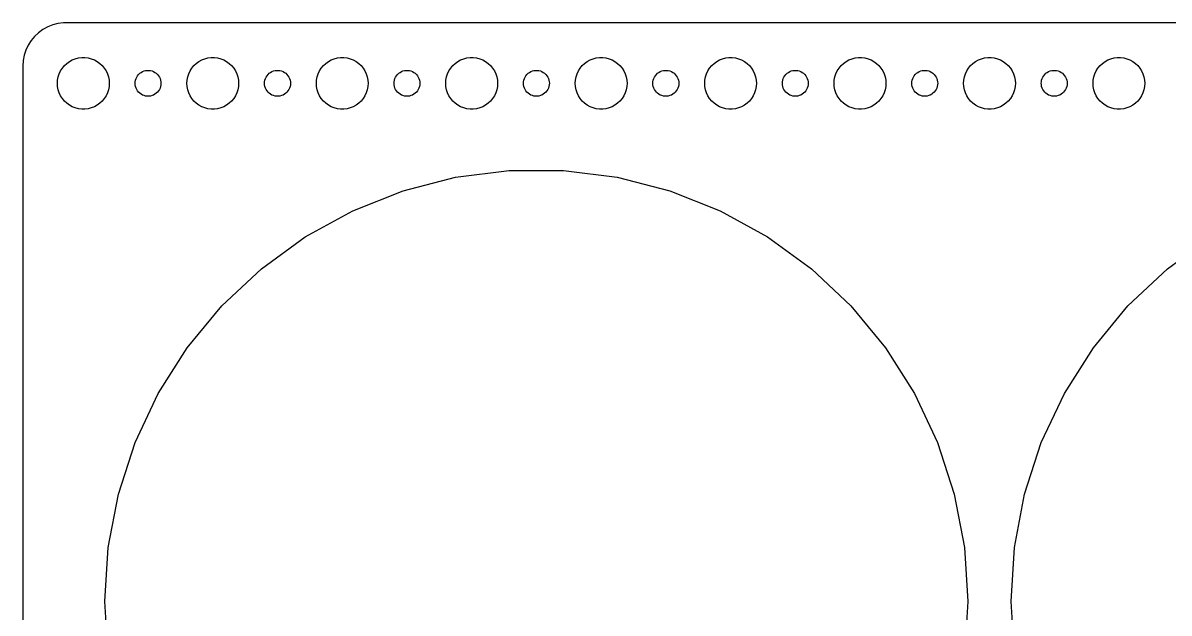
# Model space of a CAD drawing. Header units: metres. Extents: x -270 to 270, y -67 to 67.
# Drawn here: x -269.5 to -136.7, y -1.3 to 67 of the extents above; entities that cross this region are included whole.
import ezdxf

# ---------------------------------------------------------------- set-up
doc = ezdxf.new("R2010")
doc.units = ezdxf.units.M

msp = doc.modelspace()

# ---------------------------------------------------------------- linework, layer by layer
for p, q in [((-266.629, 66.5241), (-267.179, 66.2216)), ((-266.045, 66.7553), (-266.629, 66.5241)), ((-265.437, 66.9114), (-266.045, 66.7553)), ((-264.814, 66.9901), (-265.437, 66.9114)), ((264.814, 66.9901), (-264.814, 66.9901)), ((-268.145, 65.4227), (-268.545, 64.9389)), ((-267.687, 65.8526), (-268.145, 65.4227)), ((-267.179, 66.2216), (-267.687, 65.8526)), ((-269.149, 63.8406), (-269.343, 63.2434)), ((-268.882, 64.4088), (-269.149, 63.8406)), ((-268.545, 64.9389), (-268.882, 64.4088)), ((-269.461, 62.6267), (-269.5, 62)), ((-269.343, 63.2434), (-269.461, 62.6267)), ((-264.412, 62.3115), (-264.107, 62.533)), ((-264.107, 62.533), (-263.777, 62.7145)), ((-263.777, 62.7145), (-263.427, 62.8532)), ((-263.427, 62.8532), (-263.062, 62.9469)), ((-263.062, 62.9469), (-262.688, 62.9941)), ((-262.688, 62.9941), (-262.312, 62.9941)), ((-262.312, 62.9941), (-261.938, 62.9469)), ((-261.938, 62.9469), (-261.573, 62.8532)), ((-261.573, 62.8532), (-261.223, 62.7145)), ((-261.223, 62.7145), (-260.893, 62.533)), ((-260.893, 62.533), (-260.588, 62.3115)), ((-249.412, 62.3115), (-249.107, 62.533)), ((-249.107, 62.533), (-248.777, 62.7145)), ((-248.777, 62.7145), (-248.427, 62.8532)), ((-248.427, 62.8532), (-248.062, 62.9469)), ((-248.062, 62.9469), (-247.688, 62.9941)), ((-247.688, 62.9941), (-247.312, 62.9941)), ((-247.312, 62.9941), (-246.938, 62.9469)), ((-246.938, 62.9469), (-246.573, 62.8532)), ((-246.573, 62.8532), (-246.223, 62.7145)), ((-246.223, 62.7145), (-245.893, 62.533)), ((-245.893, 62.533), (-245.588, 62.3115)), ((-234.412, 62.3115), (-234.107, 62.533)), ((-234.107, 62.533), (-233.777, 62.7145)), ((-233.777, 62.7145), (-233.427, 62.8532)), ((-233.427, 62.8532), (-233.062, 62.9469)), ((-233.062, 62.9469), (-232.688, 62.9941)), ((-232.688, 62.9941), (-232.312, 62.9941)), ((-232.312, 62.9941), (-231.938, 62.9469)), ((-231.938, 62.9469), (-231.573, 62.8532)), ((-231.573, 62.8532), (-231.223, 62.7145)), ((-231.223, 62.7145), (-230.893, 62.533)), ((-230.893, 62.533), (-230.588, 62.3115)), ((-219.412, 62.3115), (-219.107, 62.533)), ((-219.107, 62.533), (-218.777, 62.7145)), ((-218.777, 62.7145), (-218.427, 62.8532)), ((-218.427, 62.8532), (-218.062, 62.9469)), ((-218.062, 62.9469), (-217.688, 62.9941)), ((-217.688, 62.9941), (-217.312, 62.9941)), ((-217.312, 62.9941), (-216.938, 62.9469)), ((-216.938, 62.9469), (-216.573, 62.8532)), ((-216.573, 62.8532), (-216.223, 62.7145)), ((-216.223, 62.7145), (-215.893, 62.533)), ((-215.893, 62.533), (-215.588, 62.3115)), ((-204.412, 62.3115), (-204.107, 62.533)), ((-204.107, 62.533), (-203.777, 62.7145)), ((-203.777, 62.7145), (-203.427, 62.8532)), ((-203.427, 62.8532), (-203.062, 62.9469)), ((-203.062, 62.9469), (-202.688, 62.9941)), ((-202.688, 62.9941), (-202.312, 62.9941)), ((-202.312, 62.9941), (-201.938, 62.9469)), ((-201.938, 62.9469), (-201.573, 62.8532)), ((-201.573, 62.8532), (-201.223, 62.7145)), ((-201.223, 62.7145), (-200.893, 62.533)), ((-200.893, 62.533), (-200.588, 62.3115)), ((-189.412, 62.3115), (-189.107, 62.533)), ((-189.107, 62.533), (-188.777, 62.7145)), ((-188.777, 62.7145), (-188.427, 62.8532)), ((-188.427, 62.8532), (-188.062, 62.9469)), ((-188.062, 62.9469), (-187.688, 62.9941)), ((-187.688, 62.9941), (-187.312, 62.9941)), ((-187.312, 62.9941), (-186.938, 62.9469)), ((-186.938, 62.9469), (-186.573, 62.8532)), ((-186.573, 62.8532), (-186.223, 62.7145)), ((-186.223, 62.7145), (-185.893, 62.533)), ((-185.893, 62.533), (-185.588, 62.3115)), ((-174.412, 62.3115), (-174.107, 62.533)), ((-174.107, 62.533), (-173.777, 62.7145)), ((-173.777, 62.7145), (-173.427, 62.8532)), ((-173.427, 62.8532), (-173.062, 62.9469)), ((-173.062, 62.9469), (-172.688, 62.9941)), ((-172.688, 62.9941), (-172.312, 62.9941)), ((-172.312, 62.9941), (-171.938, 62.9469)), ((-171.938, 62.9469), (-171.573, 62.8532)), ((-171.573, 62.8532), (-171.223, 62.7145)), ((-171.223, 62.7145), (-170.893, 62.533)), ((-170.893, 62.533), (-170.588, 62.3115)), ((-159.412, 62.3115), (-159.107, 62.533)), ((-159.107, 62.533), (-158.777, 62.7145)), ((-158.777, 62.7145), (-158.427, 62.8532)), ((-158.427, 62.8532), (-158.062, 62.9469)), ((-158.062, 62.9469), (-157.688, 62.9941)), ((-157.688, 62.9941), (-157.312, 62.9941)), ((-157.312, 62.9941), (-156.938, 62.9469)), ((-156.938, 62.9469), (-156.573, 62.8532)), ((-156.573, 62.8532), (-156.223, 62.7145)), ((-156.223, 62.7145), (-155.893, 62.533)), ((-155.893, 62.533), (-155.588, 62.3115)), ((-144.412, 62.3115), (-144.107, 62.533)), ((-144.107, 62.533), (-143.777, 62.7145)), ((-143.777, 62.7145), (-143.427, 62.8532)), ((-143.427, 62.8532), (-143.062, 62.9469)), ((-143.062, 62.9469), (-142.688, 62.9941)), ((-142.688, 62.9941), (-142.312, 62.9941)), ((-142.312, 62.9941), (-141.938, 62.9469)), ((-141.938, 62.9469), (-141.573, 62.8532)), ((-141.573, 62.8532), (-141.223, 62.7145)), ((-141.223, 62.7145), (-140.893, 62.533)), ((-140.893, 62.533), (-140.588, 62.3115)), ((-269.5, 62), (-269.5, -62)), ((-265.406, 60.7461), (-265.289, 61.1044)), ((-265.289, 61.1044), (-265.129, 61.4453)), ((-265.129, 61.4453), (-264.927, 61.7634)), ((-264.927, 61.7634), (-264.687, 62.0536)), ((-264.687, 62.0536), (-264.412, 62.3115)), ((-260.588, 62.3115), (-260.313, 62.0536)), ((-260.313, 62.0536), (-260.073, 61.7634)), ((-260.073, 61.7634), (-259.871, 61.4453)), ((-259.871, 61.4453), (-259.711, 61.1044)), ((-259.711, 61.1044), (-259.594, 60.7461)), ((-256.093, 61.0268), (-255.956, 61.1558)), ((-255.956, 61.1558), (-255.804, 61.2665)), ((-255.804, 61.2665), (-255.639, 61.3572)), ((-255.639, 61.3572), (-255.464, 61.4266)), ((-255.464, 61.4266), (-255.281, 61.4734)), ((-255.281, 61.4734), (-255.094, 61.497)), ((-255.094, 61.497), (-254.906, 61.497)), ((-254.906, 61.497), (-254.719, 61.4734)), ((-254.719, 61.4734), (-254.536, 61.4266)), ((-254.536, 61.4266), (-254.361, 61.3572)), ((-254.361, 61.3572), (-254.196, 61.2665)), ((-254.196, 61.2665), (-254.044, 61.1558)), ((-254.044, 61.1558), (-253.907, 61.0268)), ((-250.406, 60.7461), (-250.289, 61.1044)), ((-250.289, 61.1044), (-250.129, 61.4453)), ((-250.129, 61.4453), (-249.927, 61.7634)), ((-249.927, 61.7634), (-249.687, 62.0536)), ((-249.687, 62.0536), (-249.412, 62.3115)), ((-245.588, 62.3115), (-245.313, 62.0536)), ((-245.313, 62.0536), (-245.073, 61.7634)), ((-245.073, 61.7634), (-244.871, 61.4453)), ((-244.871, 61.4453), (-244.711, 61.1044)), ((-244.711, 61.1044), (-244.594, 60.7461)), ((-241.093, 61.0268), (-240.956, 61.1558)), ((-240.956, 61.1558), (-240.804, 61.2665)), ((-240.804, 61.2665), (-240.639, 61.3572)), ((-240.639, 61.3572), (-240.464, 61.4266)), ((-240.464, 61.4266), (-240.281, 61.4734)), ((-240.281, 61.4734), (-240.094, 61.497)), ((-240.094, 61.497), (-239.906, 61.497)), ((-239.906, 61.497), (-239.719, 61.4734)), ((-239.719, 61.4734), (-239.536, 61.4266)), ((-239.536, 61.4266), (-239.361, 61.3572)), ((-239.361, 61.3572), (-239.196, 61.2665)), ((-239.196, 61.2665), (-239.044, 61.1558)), ((-239.044, 61.1558), (-238.907, 61.0268)), ((-235.406, 60.7461), (-235.289, 61.1044)), ((-235.289, 61.1044), (-235.129, 61.4453)), ((-235.129, 61.4453), (-234.927, 61.7634)), ((-234.927, 61.7634), (-234.687, 62.0536)), ((-234.687, 62.0536), (-234.412, 62.3115)), ((-230.588, 62.3115), (-230.313, 62.0536)), ((-230.313, 62.0536), (-230.073, 61.7634)), ((-230.073, 61.7634), (-229.871, 61.4453)), ((-229.871, 61.4453), (-229.711, 61.1044)), ((-229.711, 61.1044), (-229.594, 60.7461)), ((-226.093, 61.0268), (-225.956, 61.1558)), ((-225.956, 61.1558), (-225.804, 61.2665)), ((-225.804, 61.2665), (-225.639, 61.3572)), ((-225.639, 61.3572), (-225.464, 61.4266)), ((-225.464, 61.4266), (-225.281, 61.4734)), ((-225.281, 61.4734), (-225.094, 61.497)), ((-225.094, 61.497), (-224.906, 61.497)), ((-224.906, 61.497), (-224.719, 61.4734)), ((-224.719, 61.4734), (-224.536, 61.4266)), ((-224.536, 61.4266), (-224.361, 61.3572)), ((-224.361, 61.3572), (-224.196, 61.2665)), ((-224.196, 61.2665), (-224.044, 61.1558)), ((-224.044, 61.1558), (-223.907, 61.0268)), ((-220.406, 60.7461), (-220.289, 61.1044)), ((-220.289, 61.1044), (-220.129, 61.4453)), ((-220.129, 61.4453), (-219.927, 61.7634)), ((-219.927, 61.7634), (-219.687, 62.0536)), ((-219.687, 62.0536), (-219.412, 62.3115)), ((-215.588, 62.3115), (-215.313, 62.0536)), ((-215.313, 62.0536), (-215.073, 61.7634)), ((-215.073, 61.7634), (-214.871, 61.4453)), ((-214.871, 61.4453), (-214.711, 61.1044)), ((-214.711, 61.1044), (-214.594, 60.7461)), ((-211.093, 61.0268), (-210.956, 61.1558)), ((-210.956, 61.1558), (-210.804, 61.2665)), ((-210.804, 61.2665), (-210.639, 61.3572)), ((-210.639, 61.3572), (-210.464, 61.4266)), ((-210.464, 61.4266), (-210.281, 61.4734)), ((-210.281, 61.4734), (-210.094, 61.497)), ((-210.094, 61.497), (-209.906, 61.497)), ((-209.906, 61.497), (-209.719, 61.4734)), ((-209.719, 61.4734), (-209.536, 61.4266)), ((-209.536, 61.4266), (-209.361, 61.3572)), ((-209.361, 61.3572), (-209.196, 61.2665)), ((-209.196, 61.2665), (-209.044, 61.1558)), ((-209.044, 61.1558), (-208.907, 61.0268)), ((-205.406, 60.7461), (-205.289, 61.1044)), ((-205.289, 61.1044), (-205.129, 61.4453)), ((-205.129, 61.4453), (-204.927, 61.7634)), ((-204.927, 61.7634), (-204.687, 62.0536)), ((-204.687, 62.0536), (-204.412, 62.3115)), ((-200.588, 62.3115), (-200.313, 62.0536)), ((-200.313, 62.0536), (-200.073, 61.7634)), ((-200.073, 61.7634), (-199.871, 61.4453)), ((-199.871, 61.4453), (-199.711, 61.1044)), ((-199.711, 61.1044), (-199.594, 60.7461)), ((-196.093, 61.0268), (-195.956, 61.1558)), ((-195.956, 61.1558), (-195.804, 61.2665)), ((-195.804, 61.2665), (-195.639, 61.3572)), ((-195.639, 61.3572), (-195.464, 61.4266)), ((-195.464, 61.4266), (-195.281, 61.4734)), ((-195.281, 61.4734), (-195.094, 61.497)), ((-195.094, 61.497), (-194.906, 61.497)), ((-194.906, 61.497), (-194.719, 61.4734)), ((-194.719, 61.4734), (-194.536, 61.4266)), ((-194.536, 61.4266), (-194.361, 61.3572)), ((-194.361, 61.3572), (-194.196, 61.2665)), ((-194.196, 61.2665), (-194.044, 61.1558)), ((-194.044, 61.1558), (-193.907, 61.0268)), ((-190.406, 60.7461), (-190.289, 61.1044)), ((-190.289, 61.1044), (-190.129, 61.4453)), ((-190.129, 61.4453), (-189.927, 61.7634)), ((-189.927, 61.7634), (-189.687, 62.0536)), ((-189.687, 62.0536), (-189.412, 62.3115)), ((-185.588, 62.3115), (-185.313, 62.0536)), ((-185.313, 62.0536), (-185.073, 61.7634)), ((-185.073, 61.7634), (-184.871, 61.4453)), ((-184.871, 61.4453), (-184.711, 61.1044)), ((-184.711, 61.1044), (-184.594, 60.7461)), ((-181.093, 61.0268), (-180.956, 61.1558)), ((-180.956, 61.1558), (-180.804, 61.2665)), ((-180.804, 61.2665), (-180.639, 61.3572)), ((-180.639, 61.3572), (-180.464, 61.4266)), ((-180.464, 61.4266), (-180.281, 61.4734)), ((-180.281, 61.4734), (-180.094, 61.497)), ((-180.094, 61.497), (-179.906, 61.497)), ((-179.906, 61.497), (-179.719, 61.4734)), ((-179.719, 61.4734), (-179.536, 61.4266)), ((-179.536, 61.4266), (-179.361, 61.3572)), ((-179.361, 61.3572), (-179.196, 61.2665)), ((-179.196, 61.2665), (-179.044, 61.1558)), ((-179.044, 61.1558), (-178.907, 61.0268)), ((-175.406, 60.7461), (-175.289, 61.1044)), ((-175.289, 61.1044), (-175.129, 61.4453)), ((-175.129, 61.4453), (-174.927, 61.7634)), ((-174.927, 61.7634), (-174.687, 62.0536)), ((-174.687, 62.0536), (-174.412, 62.3115)), ((-170.588, 62.3115), (-170.313, 62.0536)), ((-170.313, 62.0536), (-170.073, 61.7634)), ((-170.073, 61.7634), (-169.871, 61.4453)), ((-169.871, 61.4453), (-169.711, 61.1044)), ((-169.711, 61.1044), (-169.594, 60.7461)), ((-166.093, 61.0268), (-165.956, 61.1558)), ((-165.956, 61.1558), (-165.804, 61.2665)), ((-165.804, 61.2665), (-165.639, 61.3572)), ((-165.639, 61.3572), (-165.464, 61.4266)), ((-165.464, 61.4266), (-165.281, 61.4734)), ((-165.281, 61.4734), (-165.094, 61.497)), ((-165.094, 61.497), (-164.906, 61.497)), ((-164.906, 61.497), (-164.719, 61.4734)), ((-164.719, 61.4734), (-164.536, 61.4266)), ((-164.536, 61.4266), (-164.361, 61.3572)), ((-164.361, 61.3572), (-164.196, 61.2665)), ((-164.196, 61.2665), (-164.044, 61.1558)), ((-164.044, 61.1558), (-163.907, 61.0268)), ((-160.406, 60.7461), (-160.289, 61.1044)), ((-160.289, 61.1044), (-160.129, 61.4453)), ((-160.129, 61.4453), (-159.927, 61.7634)), ((-159.927, 61.7634), (-159.687, 62.0536)), ((-159.687, 62.0536), (-159.412, 62.3115)), ((-155.588, 62.3115), (-155.313, 62.0536)), ((-155.313, 62.0536), (-155.073, 61.7634)), ((-155.073, 61.7634), (-154.871, 61.4453)), ((-154.871, 61.4453), (-154.711, 61.1044)), ((-154.711, 61.1044), (-154.594, 60.7461)), ((-151.093, 61.0268), (-150.956, 61.1558)), ((-150.956, 61.1558), (-150.804, 61.2665)), ((-150.804, 61.2665), (-150.639, 61.3572)), ((-150.639, 61.3572), (-150.464, 61.4266)), ((-150.464, 61.4266), (-150.281, 61.4734)), ((-150.281, 61.4734), (-150.094, 61.497)), ((-150.094, 61.497), (-149.906, 61.497)), ((-149.906, 61.497), (-149.719, 61.4734)), ((-149.719, 61.4734), (-149.536, 61.4266)), ((-149.536, 61.4266), (-149.361, 61.3572)), ((-149.361, 61.3572), (-149.196, 61.2665)), ((-149.196, 61.2665), (-149.044, 61.1558)), ((-149.044, 61.1558), (-148.907, 61.0268)), ((-145.406, 60.7461), (-145.289, 61.1044)), ((-145.289, 61.1044), (-145.129, 61.4453)), ((-145.129, 61.4453), (-144.927, 61.7634)), ((-144.927, 61.7634), (-144.687, 62.0536)), ((-144.687, 62.0536), (-144.412, 62.3115)), ((-140.588, 62.3115), (-140.313, 62.0536)), ((-140.313, 62.0536), (-140.073, 61.7634)), ((-140.073, 61.7634), (-139.871, 61.4453)), ((-139.871, 61.4453), (-139.711, 61.1044)), ((-139.711, 61.1044), (-139.594, 60.7461)), ((-265.5, 60), (-265.476, 60.376)), ((-265.476, 59.624), (-265.5, 60)), ((-265.476, 60.376), (-265.406, 60.7461)), ((-259.594, 60.7461), (-259.524, 60.376)), ((-259.524, 60.376), (-259.5, 60)), ((-259.5, 60), (-259.524, 59.624)), ((-256.5, 60), (-256.488, 60.188)), ((-256.488, 59.812), (-256.5, 60)), ((-256.488, 60.188), (-256.453, 60.373)), ((-256.453, 59.627), (-256.488, 59.812)), ((-256.453, 60.373), (-256.395, 60.5522)), ((-256.395, 60.5522), (-256.314, 60.7226)), ((-256.314, 60.7226), (-256.214, 60.8817)), ((-256.214, 60.8817), (-256.093, 61.0268)), ((-253.907, 61.0268), (-253.786, 60.8817)), ((-253.786, 60.8817), (-253.686, 60.7226)), ((-253.686, 60.7226), (-253.605, 60.5522)), ((-253.605, 60.5522), (-253.547, 60.373)), ((-253.547, 60.373), (-253.512, 60.188)), ((-253.512, 59.812), (-253.547, 59.627)), ((-253.512, 60.188), (-253.5, 60)), ((-253.5, 60), (-253.512, 59.812)), ((-250.5, 60), (-250.476, 60.376)), ((-250.476, 59.624), (-250.5, 60)), ((-250.476, 60.376), (-250.406, 60.7461)), ((-244.594, 60.7461), (-244.524, 60.376)), ((-244.524, 60.376), (-244.5, 60)), ((-244.5, 60), (-244.524, 59.624)), ((-241.5, 60), (-241.488, 60.188)), ((-241.488, 59.812), (-241.5, 60)), ((-241.488, 60.188), (-241.453, 60.373)), ((-241.453, 59.627), (-241.488, 59.812)), ((-241.453, 60.373), (-241.395, 60.5522)), ((-241.395, 60.5522), (-241.314, 60.7226)), ((-241.314, 60.7226), (-241.214, 60.8817)), ((-241.214, 60.8817), (-241.093, 61.0268)), ((-238.907, 61.0268), (-238.786, 60.8817)), ((-238.786, 60.8817), (-238.686, 60.7226)), ((-238.686, 60.7226), (-238.605, 60.5522)), ((-238.605, 60.5522), (-238.547, 60.373)), ((-238.547, 60.373), (-238.512, 60.188)), ((-238.512, 59.812), (-238.547, 59.627)), ((-238.512, 60.188), (-238.5, 60)), ((-238.5, 60), (-238.512, 59.812)), ((-235.5, 60), (-235.476, 60.376)), ((-235.476, 59.624), (-235.5, 60)), ((-235.476, 60.376), (-235.406, 60.7461)), ((-229.594, 60.7461), (-229.524, 60.376)), ((-229.524, 60.376), (-229.5, 60)), ((-229.5, 60), (-229.524, 59.624)), ((-226.5, 60), (-226.488, 60.188)), ((-226.488, 59.812), (-226.5, 60)), ((-226.488, 60.188), (-226.453, 60.373)), ((-226.453, 59.627), (-226.488, 59.812)), ((-226.453, 60.373), (-226.395, 60.5522)), ((-226.395, 60.5522), (-226.314, 60.7226)), ((-226.314, 60.7226), (-226.214, 60.8817)), ((-226.214, 60.8817), (-226.093, 61.0268)), ((-223.907, 61.0268), (-223.786, 60.8817)), ((-223.786, 60.8817), (-223.686, 60.7226)), ((-223.686, 60.7226), (-223.605, 60.5522)), ((-223.605, 60.5522), (-223.547, 60.373)), ((-223.547, 60.373), (-223.512, 60.188)), ((-223.512, 59.812), (-223.547, 59.627)), ((-223.512, 60.188), (-223.5, 60)), ((-223.5, 60), (-223.512, 59.812)), ((-220.5, 60), (-220.476, 60.376)), ((-220.476, 59.624), (-220.5, 60)), ((-220.476, 60.376), (-220.406, 60.7461)), ((-214.594, 60.7461), (-214.524, 60.376)), ((-214.524, 60.376), (-214.5, 60)), ((-214.5, 60), (-214.524, 59.624)), ((-211.5, 60), (-211.488, 60.188)), ((-211.488, 59.812), (-211.5, 60)), ((-211.488, 60.188), (-211.453, 60.373)), ((-211.453, 59.627), (-211.488, 59.812)), ((-211.453, 60.373), (-211.395, 60.5522)), ((-211.395, 60.5522), (-211.314, 60.7226)), ((-211.314, 60.7226), (-211.214, 60.8817)), ((-211.214, 60.8817), (-211.093, 61.0268)), ((-208.907, 61.0268), (-208.786, 60.8817)), ((-208.786, 60.8817), (-208.686, 60.7226)), ((-208.686, 60.7226), (-208.605, 60.5522)), ((-208.605, 60.5522), (-208.547, 60.373)), ((-208.547, 60.373), (-208.512, 60.188)), ((-208.512, 59.812), (-208.547, 59.627)), ((-208.512, 60.188), (-208.5, 60)), ((-208.5, 60), (-208.512, 59.812)), ((-205.5, 60), (-205.476, 60.376)), ((-205.476, 59.624), (-205.5, 60)), ((-205.476, 60.376), (-205.406, 60.7461)), ((-199.594, 60.7461), (-199.524, 60.376)), ((-199.524, 60.376), (-199.5, 60)), ((-199.5, 60), (-199.524, 59.624)), ((-196.5, 60), (-196.488, 60.188)), ((-196.488, 59.812), (-196.5, 60)), ((-196.488, 60.188), (-196.453, 60.373)), ((-196.453, 59.627), (-196.488, 59.812)), ((-196.453, 60.373), (-196.395, 60.5522)), ((-196.395, 60.5522), (-196.314, 60.7226)), ((-196.314, 60.7226), (-196.214, 60.8817)), ((-196.214, 60.8817), (-196.093, 61.0268)), ((-193.907, 61.0268), (-193.786, 60.8817)), ((-193.786, 60.8817), (-193.686, 60.7226)), ((-193.686, 60.7226), (-193.605, 60.5522)), ((-193.605, 60.5522), (-193.547, 60.373)), ((-193.547, 60.373), (-193.512, 60.188)), ((-193.512, 59.812), (-193.547, 59.627)), ((-193.512, 60.188), (-193.5, 60)), ((-193.5, 60), (-193.512, 59.812)), ((-190.5, 60), (-190.476, 60.376)), ((-190.476, 59.624), (-190.5, 60)), ((-190.476, 60.376), (-190.406, 60.7461)), ((-184.594, 60.7461), (-184.524, 60.376)), ((-184.524, 60.376), (-184.5, 60)), ((-184.5, 60), (-184.524, 59.624)), ((-181.5, 60), (-181.488, 60.188)), ((-181.488, 59.812), (-181.5, 60)), ((-181.488, 60.188), (-181.453, 60.373)), ((-181.453, 59.627), (-181.488, 59.812)), ((-181.453, 60.373), (-181.395, 60.5522)), ((-181.395, 60.5522), (-181.314, 60.7226)), ((-181.314, 60.7226), (-181.214, 60.8817)), ((-181.214, 60.8817), (-181.093, 61.0268)), ((-178.907, 61.0268), (-178.786, 60.8817)), ((-178.786, 60.8817), (-178.686, 60.7226)), ((-178.686, 60.7226), (-178.605, 60.5522)), ((-178.605, 60.5522), (-178.547, 60.373)), ((-178.547, 60.373), (-178.512, 60.188)), ((-178.512, 59.812), (-178.547, 59.627)), ((-178.512, 60.188), (-178.5, 60)), ((-178.5, 60), (-178.512, 59.812)), ((-175.5, 60), (-175.476, 60.376)), ((-175.476, 59.624), (-175.5, 60)), ((-175.476, 60.376), (-175.406, 60.7461)), ((-169.594, 60.7461), (-169.524, 60.376)), ((-169.524, 60.376), (-169.5, 60)), ((-169.5, 60), (-169.524, 59.624)), ((-166.5, 60), (-166.488, 60.188)), ((-166.488, 59.812), (-166.5, 60)), ((-166.488, 60.188), (-166.453, 60.373)), ((-166.453, 59.627), (-166.488, 59.812)), ((-166.453, 60.373), (-166.395, 60.5522)), ((-166.395, 60.5522), (-166.314, 60.7226)), ((-166.314, 60.7226), (-166.214, 60.8817)), ((-166.214, 60.8817), (-166.093, 61.0268)), ((-163.907, 61.0268), (-163.786, 60.8817)), ((-163.786, 60.8817), (-163.686, 60.7226)), ((-163.686, 60.7226), (-163.605, 60.5522)), ((-163.605, 60.5522), (-163.547, 60.373)), ((-163.547, 60.373), (-163.512, 60.188)), ((-163.512, 59.812), (-163.547, 59.627)), ((-163.512, 60.188), (-163.5, 60)), ((-163.5, 60), (-163.512, 59.812)), ((-160.5, 60), (-160.476, 60.376)), ((-160.476, 59.624), (-160.5, 60)), ((-160.476, 60.376), (-160.406, 60.7461)), ((-154.594, 60.7461), (-154.524, 60.376)), ((-154.524, 60.376), (-154.5, 60)), ((-154.5, 60), (-154.524, 59.624)), ((-151.5, 60), (-151.488, 60.188)), ((-151.488, 59.812), (-151.5, 60)), ((-151.488, 60.188), (-151.453, 60.373)), ((-151.453, 59.627), (-151.488, 59.812)), ((-151.453, 60.373), (-151.395, 60.5522)), ((-151.395, 60.5522), (-151.314, 60.7226)), ((-151.314, 60.7226), (-151.214, 60.8817)), ((-151.214, 60.8817), (-151.093, 61.0268)), ((-148.907, 61.0268), (-148.786, 60.8817)), ((-148.786, 60.8817), (-148.686, 60.7226)), ((-148.686, 60.7226), (-148.605, 60.5522)), ((-148.605, 60.5522), (-148.547, 60.373)), ((-148.547, 60.373), (-148.512, 60.188)), ((-148.512, 59.812), (-148.547, 59.627)), ((-148.512, 60.188), (-148.5, 60)), ((-148.5, 60), (-148.512, 59.812)), ((-145.5, 60), (-145.476, 60.376)), ((-145.476, 59.624), (-145.5, 60)), ((-145.476, 60.376), (-145.406, 60.7461)), ((-139.594, 60.7461), (-139.524, 60.376)), ((-139.524, 60.376), (-139.5, 60)), ((-139.5, 60), (-139.524, 59.624)), ((-265.406, 59.2539), (-265.476, 59.624)), ((-265.289, 58.8956), (-265.406, 59.2539)), ((-265.129, 58.5547), (-265.289, 58.8956)), ((-264.927, 58.2366), (-265.129, 58.5547)), ((-259.871, 58.5547), (-260.073, 58.2366)), ((-259.711, 58.8956), (-259.871, 58.5547)), ((-259.594, 59.2539), (-259.711, 58.8956)), ((-259.524, 59.624), (-259.594, 59.2539)), ((-256.395, 59.4478), (-256.453, 59.627)), ((-256.314, 59.2774), (-256.395, 59.4478)), ((-256.214, 59.1183), (-256.314, 59.2774)), ((-256.093, 58.9732), (-256.214, 59.1183)), ((-255.956, 58.8442), (-256.093, 58.9732)), ((-255.804, 58.7335), (-255.956, 58.8442)), ((-255.639, 58.6428), (-255.804, 58.7335)), ((-255.464, 58.5734), (-255.639, 58.6428)), ((-255.281, 58.5266), (-255.464, 58.5734)), ((-255.094, 58.503), (-255.281, 58.5266)), ((-254.906, 58.503), (-255.094, 58.503)), ((-254.719, 58.5266), (-254.906, 58.503)), ((-254.536, 58.5734), (-254.719, 58.5266)), ((-254.361, 58.6428), (-254.536, 58.5734)), ((-254.196, 58.7335), (-254.361, 58.6428)), ((-254.044, 58.8442), (-254.196, 58.7335)), ((-253.907, 58.9732), (-254.044, 58.8442)), ((-253.786, 59.1183), (-253.907, 58.9732)), ((-253.686, 59.2774), (-253.786, 59.1183)), ((-253.605, 59.4478), (-253.686, 59.2774)), ((-253.547, 59.627), (-253.605, 59.4478)), ((-250.406, 59.2539), (-250.476, 59.624)), ((-250.289, 58.8956), (-250.406, 59.2539)), ((-250.129, 58.5547), (-250.289, 58.8956)), ((-249.927, 58.2366), (-250.129, 58.5547)), ((-244.871, 58.5547), (-245.073, 58.2366)), ((-244.711, 58.8956), (-244.871, 58.5547)), ((-244.594, 59.2539), (-244.711, 58.8956)), ((-244.524, 59.624), (-244.594, 59.2539)), ((-241.395, 59.4478), (-241.453, 59.627)), ((-241.314, 59.2774), (-241.395, 59.4478)), ((-241.214, 59.1183), (-241.314, 59.2774)), ((-241.093, 58.9732), (-241.214, 59.1183)), ((-240.956, 58.8442), (-241.093, 58.9732)), ((-240.804, 58.7335), (-240.956, 58.8442)), ((-240.639, 58.6428), (-240.804, 58.7335)), ((-240.464, 58.5734), (-240.639, 58.6428)), ((-240.281, 58.5266), (-240.464, 58.5734)), ((-240.094, 58.503), (-240.281, 58.5266)), ((-239.906, 58.503), (-240.094, 58.503)), ((-239.719, 58.5266), (-239.906, 58.503)), ((-239.536, 58.5734), (-239.719, 58.5266)), ((-239.361, 58.6428), (-239.536, 58.5734)), ((-239.196, 58.7335), (-239.361, 58.6428)), ((-239.044, 58.8442), (-239.196, 58.7335)), ((-238.907, 58.9732), (-239.044, 58.8442)), ((-238.786, 59.1183), (-238.907, 58.9732)), ((-238.686, 59.2774), (-238.786, 59.1183)), ((-238.605, 59.4478), (-238.686, 59.2774)), ((-238.547, 59.627), (-238.605, 59.4478)), ((-235.406, 59.2539), (-235.476, 59.624)), ((-235.289, 58.8956), (-235.406, 59.2539)), ((-235.129, 58.5547), (-235.289, 58.8956)), ((-234.927, 58.2366), (-235.129, 58.5547)), ((-229.871, 58.5547), (-230.073, 58.2366)), ((-229.711, 58.8956), (-229.871, 58.5547)), ((-229.594, 59.2539), (-229.711, 58.8956)), ((-229.524, 59.624), (-229.594, 59.2539)), ((-226.395, 59.4478), (-226.453, 59.627)), ((-226.314, 59.2774), (-226.395, 59.4478)), ((-226.214, 59.1183), (-226.314, 59.2774)), ((-226.093, 58.9732), (-226.214, 59.1183)), ((-225.956, 58.8442), (-226.093, 58.9732)), ((-225.804, 58.7335), (-225.956, 58.8442)), ((-225.639, 58.6428), (-225.804, 58.7335)), ((-225.464, 58.5734), (-225.639, 58.6428)), ((-225.281, 58.5266), (-225.464, 58.5734)), ((-225.094, 58.503), (-225.281, 58.5266)), ((-224.906, 58.503), (-225.094, 58.503)), ((-224.719, 58.5266), (-224.906, 58.503)), ((-224.536, 58.5734), (-224.719, 58.5266)), ((-224.361, 58.6428), (-224.536, 58.5734)), ((-224.196, 58.7335), (-224.361, 58.6428)), ((-224.044, 58.8442), (-224.196, 58.7335)), ((-223.907, 58.9732), (-224.044, 58.8442)), ((-223.786, 59.1183), (-223.907, 58.9732)), ((-223.686, 59.2774), (-223.786, 59.1183)), ((-223.605, 59.4478), (-223.686, 59.2774)), ((-223.547, 59.627), (-223.605, 59.4478)), ((-220.406, 59.2539), (-220.476, 59.624)), ((-220.289, 58.8956), (-220.406, 59.2539)), ((-220.129, 58.5547), (-220.289, 58.8956)), ((-219.927, 58.2366), (-220.129, 58.5547)), ((-214.871, 58.5547), (-215.073, 58.2366)), ((-214.711, 58.8956), (-214.871, 58.5547)), ((-214.594, 59.2539), (-214.711, 58.8956)), ((-214.524, 59.624), (-214.594, 59.2539)), ((-211.395, 59.4478), (-211.453, 59.627)), ((-211.314, 59.2774), (-211.395, 59.4478)), ((-211.214, 59.1183), (-211.314, 59.2774)), ((-211.093, 58.9732), (-211.214, 59.1183)), ((-210.956, 58.8442), (-211.093, 58.9732)), ((-210.804, 58.7335), (-210.956, 58.8442)), ((-210.639, 58.6428), (-210.804, 58.7335)), ((-210.464, 58.5734), (-210.639, 58.6428)), ((-210.281, 58.5266), (-210.464, 58.5734)), ((-210.094, 58.503), (-210.281, 58.5266)), ((-209.906, 58.503), (-210.094, 58.503)), ((-209.719, 58.5266), (-209.906, 58.503)), ((-209.536, 58.5734), (-209.719, 58.5266)), ((-209.361, 58.6428), (-209.536, 58.5734)), ((-209.196, 58.7335), (-209.361, 58.6428)), ((-209.044, 58.8442), (-209.196, 58.7335)), ((-208.907, 58.9732), (-209.044, 58.8442)), ((-208.786, 59.1183), (-208.907, 58.9732)), ((-208.686, 59.2774), (-208.786, 59.1183)), ((-208.605, 59.4478), (-208.686, 59.2774)), ((-208.547, 59.627), (-208.605, 59.4478)), ((-205.406, 59.2539), (-205.476, 59.624)), ((-205.289, 58.8956), (-205.406, 59.2539)), ((-205.129, 58.5547), (-205.289, 58.8956)), ((-204.927, 58.2366), (-205.129, 58.5547)), ((-199.871, 58.5547), (-200.073, 58.2366)), ((-199.711, 58.8956), (-199.871, 58.5547)), ((-199.594, 59.2539), (-199.711, 58.8956)), ((-199.524, 59.624), (-199.594, 59.2539)), ((-196.395, 59.4478), (-196.453, 59.627)), ((-196.314, 59.2774), (-196.395, 59.4478)), ((-196.214, 59.1183), (-196.314, 59.2774)), ((-196.093, 58.9732), (-196.214, 59.1183)), ((-195.956, 58.8442), (-196.093, 58.9732)), ((-195.804, 58.7335), (-195.956, 58.8442)), ((-195.639, 58.6428), (-195.804, 58.7335)), ((-195.464, 58.5734), (-195.639, 58.6428)), ((-195.281, 58.5266), (-195.464, 58.5734)), ((-195.094, 58.503), (-195.281, 58.5266)), ((-194.906, 58.503), (-195.094, 58.503)), ((-194.719, 58.5266), (-194.906, 58.503)), ((-194.536, 58.5734), (-194.719, 58.5266)), ((-194.361, 58.6428), (-194.536, 58.5734)), ((-194.196, 58.7335), (-194.361, 58.6428)), ((-194.044, 58.8442), (-194.196, 58.7335)), ((-193.907, 58.9732), (-194.044, 58.8442)), ((-193.786, 59.1183), (-193.907, 58.9732)), ((-193.686, 59.2774), (-193.786, 59.1183)), ((-193.605, 59.4478), (-193.686, 59.2774)), ((-193.547, 59.627), (-193.605, 59.4478)), ((-190.406, 59.2539), (-190.476, 59.624)), ((-190.289, 58.8956), (-190.406, 59.2539)), ((-190.129, 58.5547), (-190.289, 58.8956)), ((-189.927, 58.2366), (-190.129, 58.5547)), ((-184.871, 58.5547), (-185.073, 58.2366)), ((-184.711, 58.8956), (-184.871, 58.5547)), ((-184.594, 59.2539), (-184.711, 58.8956)), ((-184.524, 59.624), (-184.594, 59.2539)), ((-181.395, 59.4478), (-181.453, 59.627)), ((-181.314, 59.2774), (-181.395, 59.4478)), ((-181.214, 59.1183), (-181.314, 59.2774)), ((-181.093, 58.9732), (-181.214, 59.1183)), ((-180.956, 58.8442), (-181.093, 58.9732)), ((-180.804, 58.7335), (-180.956, 58.8442)), ((-180.639, 58.6428), (-180.804, 58.7335)), ((-180.464, 58.5734), (-180.639, 58.6428)), ((-180.281, 58.5266), (-180.464, 58.5734)), ((-180.094, 58.503), (-180.281, 58.5266)), ((-179.906, 58.503), (-180.094, 58.503)), ((-179.719, 58.5266), (-179.906, 58.503)), ((-179.536, 58.5734), (-179.719, 58.5266)), ((-179.361, 58.6428), (-179.536, 58.5734)), ((-179.196, 58.7335), (-179.361, 58.6428)), ((-179.044, 58.8442), (-179.196, 58.7335)), ((-178.907, 58.9732), (-179.044, 58.8442)), ((-178.786, 59.1183), (-178.907, 58.9732)), ((-178.686, 59.2774), (-178.786, 59.1183)), ((-178.605, 59.4478), (-178.686, 59.2774)), ((-178.547, 59.627), (-178.605, 59.4478)), ((-175.406, 59.2539), (-175.476, 59.624)), ((-175.289, 58.8956), (-175.406, 59.2539)), ((-175.129, 58.5547), (-175.289, 58.8956)), ((-174.927, 58.2366), (-175.129, 58.5547)), ((-169.871, 58.5547), (-170.073, 58.2366)), ((-169.711, 58.8956), (-169.871, 58.5547)), ((-169.594, 59.2539), (-169.711, 58.8956)), ((-169.524, 59.624), (-169.594, 59.2539)), ((-166.395, 59.4478), (-166.453, 59.627)), ((-166.314, 59.2774), (-166.395, 59.4478)), ((-166.214, 59.1183), (-166.314, 59.2774)), ((-166.093, 58.9732), (-166.214, 59.1183)), ((-165.956, 58.8442), (-166.093, 58.9732)), ((-165.804, 58.7335), (-165.956, 58.8442)), ((-165.639, 58.6428), (-165.804, 58.7335)), ((-165.464, 58.5734), (-165.639, 58.6428)), ((-165.281, 58.5266), (-165.464, 58.5734)), ((-165.094, 58.503), (-165.281, 58.5266)), ((-164.906, 58.503), (-165.094, 58.503)), ((-164.719, 58.5266), (-164.906, 58.503)), ((-164.536, 58.5734), (-164.719, 58.5266)), ((-164.361, 58.6428), (-164.536, 58.5734)), ((-164.196, 58.7335), (-164.361, 58.6428)), ((-164.044, 58.8442), (-164.196, 58.7335)), ((-163.907, 58.9732), (-164.044, 58.8442)), ((-163.786, 59.1183), (-163.907, 58.9732)), ((-163.686, 59.2774), (-163.786, 59.1183)), ((-163.605, 59.4478), (-163.686, 59.2774)), ((-163.547, 59.627), (-163.605, 59.4478)), ((-160.406, 59.2539), (-160.476, 59.624)), ((-160.289, 58.8956), (-160.406, 59.2539)), ((-160.129, 58.5547), (-160.289, 58.8956)), ((-159.927, 58.2366), (-160.129, 58.5547)), ((-154.871, 58.5547), (-155.073, 58.2366)), ((-154.711, 58.8956), (-154.871, 58.5547)), ((-154.594, 59.2539), (-154.711, 58.8956)), ((-154.524, 59.624), (-154.594, 59.2539)), ((-151.395, 59.4478), (-151.453, 59.627)), ((-151.314, 59.2774), (-151.395, 59.4478)), ((-151.214, 59.1183), (-151.314, 59.2774)), ((-151.093, 58.9732), (-151.214, 59.1183)), ((-150.956, 58.8442), (-151.093, 58.9732)), ((-150.804, 58.7335), (-150.956, 58.8442)), ((-150.639, 58.6428), (-150.804, 58.7335)), ((-150.464, 58.5734), (-150.639, 58.6428)), ((-150.281, 58.5266), (-150.464, 58.5734)), ((-150.094, 58.503), (-150.281, 58.5266)), ((-149.906, 58.503), (-150.094, 58.503)), ((-149.719, 58.5266), (-149.906, 58.503)), ((-149.536, 58.5734), (-149.719, 58.5266)), ((-149.361, 58.6428), (-149.536, 58.5734)), ((-149.196, 58.7335), (-149.361, 58.6428)), ((-149.044, 58.8442), (-149.196, 58.7335)), ((-148.907, 58.9732), (-149.044, 58.8442)), ((-148.786, 59.1183), (-148.907, 58.9732)), ((-148.686, 59.2774), (-148.786, 59.1183)), ((-148.605, 59.4478), (-148.686, 59.2774)), ((-148.547, 59.627), (-148.605, 59.4478)), ((-145.406, 59.2539), (-145.476, 59.624)), ((-145.289, 58.8956), (-145.406, 59.2539)), ((-145.129, 58.5547), (-145.289, 58.8956)), ((-144.927, 58.2366), (-145.129, 58.5547)), ((-139.871, 58.5547), (-140.073, 58.2366)), ((-139.711, 58.8956), (-139.871, 58.5547)), ((-139.594, 59.2539), (-139.711, 58.8956)), ((-139.524, 59.624), (-139.594, 59.2539)), ((-264.687, 57.9464), (-264.927, 58.2366)), ((-264.412, 57.6885), (-264.687, 57.9464)), ((-264.107, 57.467), (-264.412, 57.6885)), ((-263.777, 57.2855), (-264.107, 57.467)), ((-263.427, 57.1468), (-263.777, 57.2855)), ((-263.062, 57.0531), (-263.427, 57.1468)), ((-261.573, 57.1468), (-261.938, 57.0531)), ((-261.223, 57.2855), (-261.573, 57.1468)), ((-260.893, 57.467), (-261.223, 57.2855)), ((-260.588, 57.6885), (-260.893, 57.467)), ((-260.313, 57.9464), (-260.588, 57.6885)), ((-260.073, 58.2366), (-260.313, 57.9464)), ((-249.687, 57.9464), (-249.927, 58.2366)), ((-249.412, 57.6885), (-249.687, 57.9464)), ((-249.107, 57.467), (-249.412, 57.6885)), ((-248.777, 57.2855), (-249.107, 57.467)), ((-248.427, 57.1468), (-248.777, 57.2855)), ((-248.062, 57.0531), (-248.427, 57.1468)), ((-246.573, 57.1468), (-246.938, 57.0531)), ((-246.223, 57.2855), (-246.573, 57.1468)), ((-245.893, 57.467), (-246.223, 57.2855)), ((-245.588, 57.6885), (-245.893, 57.467)), ((-245.313, 57.9464), (-245.588, 57.6885)), ((-245.073, 58.2366), (-245.313, 57.9464)), ((-234.687, 57.9464), (-234.927, 58.2366)), ((-234.412, 57.6885), (-234.687, 57.9464)), ((-234.107, 57.467), (-234.412, 57.6885)), ((-233.777, 57.2855), (-234.107, 57.467)), ((-233.427, 57.1468), (-233.777, 57.2855)), ((-233.062, 57.0531), (-233.427, 57.1468)), ((-231.573, 57.1468), (-231.938, 57.0531)), ((-231.223, 57.2855), (-231.573, 57.1468)), ((-230.893, 57.467), (-231.223, 57.2855)), ((-230.588, 57.6885), (-230.893, 57.467)), ((-230.313, 57.9464), (-230.588, 57.6885)), ((-230.073, 58.2366), (-230.313, 57.9464)), ((-219.687, 57.9464), (-219.927, 58.2366)), ((-219.412, 57.6885), (-219.687, 57.9464)), ((-219.107, 57.467), (-219.412, 57.6885)), ((-218.777, 57.2855), (-219.107, 57.467)), ((-218.427, 57.1468), (-218.777, 57.2855)), ((-218.062, 57.0531), (-218.427, 57.1468)), ((-216.573, 57.1468), (-216.938, 57.0531)), ((-216.223, 57.2855), (-216.573, 57.1468)), ((-215.893, 57.467), (-216.223, 57.2855)), ((-215.588, 57.6885), (-215.893, 57.467)), ((-215.313, 57.9464), (-215.588, 57.6885)), ((-215.073, 58.2366), (-215.313, 57.9464)), ((-204.687, 57.9464), (-204.927, 58.2366)), ((-204.412, 57.6885), (-204.687, 57.9464)), ((-204.107, 57.467), (-204.412, 57.6885)), ((-203.777, 57.2855), (-204.107, 57.467)), ((-203.427, 57.1468), (-203.777, 57.2855)), ((-203.062, 57.0531), (-203.427, 57.1468)), ((-201.573, 57.1468), (-201.938, 57.0531)), ((-201.223, 57.2855), (-201.573, 57.1468)), ((-200.893, 57.467), (-201.223, 57.2855)), ((-200.588, 57.6885), (-200.893, 57.467)), ((-200.313, 57.9464), (-200.588, 57.6885)), ((-200.073, 58.2366), (-200.313, 57.9464)), ((-189.687, 57.9464), (-189.927, 58.2366)), ((-189.412, 57.6885), (-189.687, 57.9464)), ((-189.107, 57.467), (-189.412, 57.6885)), ((-188.777, 57.2855), (-189.107, 57.467)), ((-188.427, 57.1468), (-188.777, 57.2855)), ((-188.062, 57.0531), (-188.427, 57.1468)), ((-186.573, 57.1468), (-186.938, 57.0531)), ((-186.223, 57.2855), (-186.573, 57.1468)), ((-185.893, 57.467), (-186.223, 57.2855)), ((-185.588, 57.6885), (-185.893, 57.467)), ((-185.313, 57.9464), (-185.588, 57.6885)), ((-185.073, 58.2366), (-185.313, 57.9464)), ((-174.687, 57.9464), (-174.927, 58.2366)), ((-174.412, 57.6885), (-174.687, 57.9464)), ((-174.107, 57.467), (-174.412, 57.6885)), ((-173.777, 57.2855), (-174.107, 57.467)), ((-173.427, 57.1468), (-173.777, 57.2855)), ((-173.062, 57.0531), (-173.427, 57.1468)), ((-171.573, 57.1468), (-171.938, 57.0531)), ((-171.223, 57.2855), (-171.573, 57.1468)), ((-170.893, 57.467), (-171.223, 57.2855)), ((-170.588, 57.6885), (-170.893, 57.467)), ((-170.313, 57.9464), (-170.588, 57.6885)), ((-170.073, 58.2366), (-170.313, 57.9464)), ((-159.687, 57.9464), (-159.927, 58.2366)), ((-159.412, 57.6885), (-159.687, 57.9464)), ((-159.107, 57.467), (-159.412, 57.6885)), ((-158.777, 57.2855), (-159.107, 57.467)), ((-158.427, 57.1468), (-158.777, 57.2855)), ((-158.062, 57.0531), (-158.427, 57.1468)), ((-156.573, 57.1468), (-156.938, 57.0531)), ((-156.223, 57.2855), (-156.573, 57.1468)), ((-155.893, 57.467), (-156.223, 57.2855)), ((-155.588, 57.6885), (-155.893, 57.467)), ((-155.313, 57.9464), (-155.588, 57.6885)), ((-155.073, 58.2366), (-155.313, 57.9464)), ((-144.687, 57.9464), (-144.927, 58.2366)), ((-144.412, 57.6885), (-144.687, 57.9464)), ((-144.107, 57.467), (-144.412, 57.6885)), ((-143.777, 57.2855), (-144.107, 57.467)), ((-143.427, 57.1468), (-143.777, 57.2855)), ((-143.062, 57.0531), (-143.427, 57.1468)), ((-141.573, 57.1468), (-141.938, 57.0531)), ((-141.223, 57.2855), (-141.573, 57.1468)), ((-140.893, 57.467), (-141.223, 57.2855)), ((-140.588, 57.6885), (-140.893, 57.467)), ((-140.313, 57.9464), (-140.588, 57.6885)), ((-140.073, 58.2366), (-140.313, 57.9464)), ((-262.688, 57.0059), (-263.062, 57.0531)), ((-262.312, 57.0059), (-262.688, 57.0059)), ((-261.938, 57.0531), (-262.312, 57.0059)), ((-247.688, 57.0059), (-248.062, 57.0531)), ((-247.312, 57.0059), (-247.688, 57.0059)), ((-246.938, 57.0531), (-247.312, 57.0059)), ((-232.688, 57.0059), (-233.062, 57.0531)), ((-232.312, 57.0059), (-232.688, 57.0059)), ((-231.938, 57.0531), (-232.312, 57.0059)), ((-217.688, 57.0059), (-218.062, 57.0531)), ((-217.312, 57.0059), (-217.688, 57.0059)), ((-216.938, 57.0531), (-217.312, 57.0059)), ((-202.688, 57.0059), (-203.062, 57.0531)), ((-202.312, 57.0059), (-202.688, 57.0059)), ((-201.938, 57.0531), (-202.312, 57.0059)), ((-187.688, 57.0059), (-188.062, 57.0531)), ((-187.312, 57.0059), (-187.688, 57.0059)), ((-186.938, 57.0531), (-187.312, 57.0059)), ((-172.688, 57.0059), (-173.062, 57.0531)), ((-172.312, 57.0059), (-172.688, 57.0059)), ((-171.938, 57.0531), (-172.312, 57.0059)), ((-157.688, 57.0059), (-158.062, 57.0531)), ((-157.312, 57.0059), (-157.688, 57.0059)), ((-156.938, 57.0531), (-157.312, 57.0059)), ((-142.688, 57.0059), (-143.062, 57.0531)), ((-142.312, 57.0059), (-142.688, 57.0059)), ((-141.938, 57.0531), (-142.312, 57.0059)), ((-219.369, 49.1143), (-213.14, 49.9013)), ((-213.14, 49.9013), (-206.86, 49.9013)), ((-206.86, 49.9013), (-200.631, 49.1143)), ((-225.451, 47.5528), (-219.369, 49.1143)), ((-200.631, 49.1143), (-194.549, 47.5528)), ((-231.289, 45.2413), (-225.451, 47.5528)), ((-194.549, 47.5528), (-188.711, 45.2413)), ((-236.791, 42.2164), (-231.289, 45.2413)), ((-188.711, 45.2413), (-183.209, 42.2164)), ((-241.871, 38.5257), (-236.791, 42.2164)), ((-183.209, 42.2164), (-178.129, 38.5257)), ((-136.871, 38.5257), (-131.791, 42.2164)), ((-246.448, 34.2274), (-241.871, 38.5257)), ((-178.129, 38.5257), (-173.552, 34.2274)), ((-141.448, 34.2274), (-136.871, 38.5257)), ((-250.451, 29.3893), (-246.448, 34.2274)), ((-173.552, 34.2274), (-169.549, 29.3893)), ((-145.451, 29.3893), (-141.448, 34.2274)), ((-253.815, 24.0877), (-250.451, 29.3893)), ((-169.549, 29.3893), (-166.185, 24.0877)), ((-148.815, 24.0877), (-145.451, 29.3893)), ((-256.489, 18.4062), (-253.815, 24.0877)), ((-166.185, 24.0877), (-163.511, 18.4062)), ((-151.489, 18.4062), (-148.815, 24.0877)), ((-258.429, 12.4345), (-256.489, 18.4062)), ((-163.511, 18.4062), (-161.571, 12.4345)), ((-153.429, 12.4345), (-151.489, 18.4062)), ((-259.606, 6.2667), (-258.429, 12.4345)), ((-161.571, 12.4345), (-160.394, 6.2667)), ((-154.606, 6.2667), (-153.429, 12.4345)), ((-260, 0), (-259.606, 6.2667)), ((-160.394, 6.2667), (-160, 0)), ((-155, 0), (-154.606, 6.2667)), ((-259.606, -6.2667), (-260, 0)), ((-160, 0), (-160.394, -6.2667)), ((-154.606, -6.2667), (-155, 0))]:
    msp.add_line(p, q)

doc.saveas('drawing.dxf')
